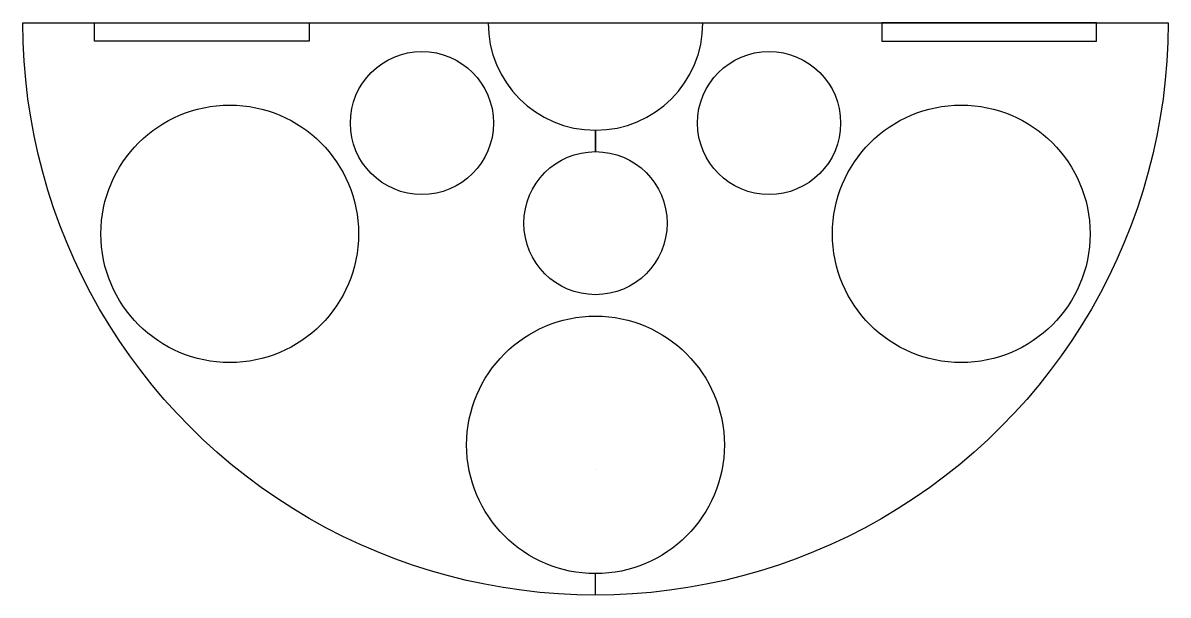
# Model space of a CAD drawing. Header units: millimetres. Extents: x -80 to 80, y -23 to 58.
import ezdxf

# ---------------------------------------------------------------- set-up
doc = ezdxf.new("R2010")
doc.units = ezdxf.units.MM
doc.layers.get('0').update_dxf_attribs({"linetype": 'CONTINUOUS'})

msp = doc.modelspace()

# ---------------------------------------------------------------- linework, layer by layer
for p, q in [((0, -5), (0, -5)), ((0, -22.5), (0, -19.5))]:
    msp.add_line(p, q)
msp.add_lwpolyline([(-80, 57.5), (80, 57.5, -1.000001)], format="xyb", close=True)
for points in [[(-70, 57.5), (-40, 57.5), (-40, 54.95), (-70, 54.95)], [(70, 57.5), (40, 57.5), (40, 54.95), (70, 54.95)], [(0, 39.5), (0, 42.5)], [(0, -5), (0, -5)]]:
    msp.add_lwpolyline(points, close=True)
for centre, radius in [((-24.25, 43.5), 10), ((24.25, 43.5), 10), ((-51.1, 28.01), 18), ((51.1, 28.01), 18), ((0, 29.5), 10), ((0, -1.5), 18)]:
    msp.add_circle(centre, radius)
msp.add_arc((0, 57.5), 15, -180, 0)

doc.saveas('drawing.dxf')
